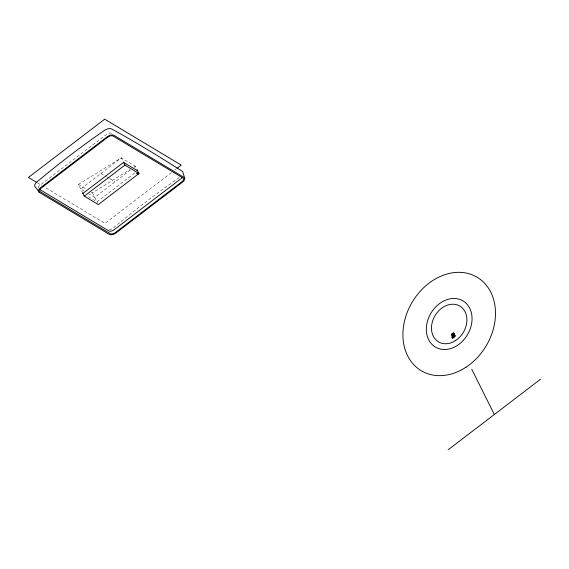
<?xml version="1.0" encoding="UTF-8"?>
<svg xmlns="http://www.w3.org/2000/svg" width="569" height="569" viewBox="0 0 569 569"><rect width="100%" height="100%" fill="white"/><g stroke="black" fill="none" stroke-linecap="round" stroke-linejoin="round"><path stroke-width="0.43" stroke-dasharray="2.85 2.13" d="M130.45 170.031L94.689 197.358L88.785 193.809M133.957 167.35L135.358 166.276L137.62 170.807M134.81 172.948L96.95 201.881L86.609 195.679M171.361 172.656L104.995 223.368L42.846 186.077M174.896 169.96L176.305 168.879M82.918 193.46L78.401 184.406L121.325 157.855L135.358 166.276L133.857 167.208M90.955 191.945L92.434 192.827L130.088 169.541M100.941 173.289L106.111 176.39M106.844 176.831L109.063 178.161M109.803 178.602L114.974 181.71M78.401 184.406L86.524 189.285M84.354 191.148L80.656 188.936L121.325 157.855L123.587 162.385M37.547 182.891L42.092 185.622M92.434 192.827L97.519 203.026M38.265 187.99A4.04 2.219 -26.5 0 1 39.908 185.309L106.467 134.455A4.04 2.219 -26.5 0 1 111.737 133.359M179.164 177.599A809.082 638.233 -59 0 0 113.587 227.806A6.053 3.322 -26.5 0 1 109.383 229.741"/><path stroke-width="0.85" d="M82.918 193.46L123.587 162.385L137.62 170.807M84.269 196.177L124.938 165.102L138.971 173.524L98.302 204.598L84.269 196.177L82.704 193.04M137.698 172.756L136.773 173.46L138.047 174.228M137.093 173.652L138.018 172.948M137.406 173.844L138.331 173.14M137.726 174.036L138.651 173.332M177.016 168.339L181.248 165.102L104.703 119.17L28.45 177.436L36.786 182.436M451.715 334.792L453.792 333.199M451.964 335.297L454.041 333.704M452.213 335.795L454.297 334.209M454.546 334.714L451.772 336.834L452.526 338.342L455.3 336.222L453.543 332.701L451.459 334.288L453.216 337.808M452.021 337.332L454.795 335.212M452.27 337.837L455.044 335.717M448.116 449.83L540.55 379.203M137.236 173.111L138.509 173.872M39.702 189.441L108.793 230.907A4.04 2.219 -26.5 0 0 114.063 229.812L180.622 178.958A4.04 2.219 -26.5 0 0 181.931 177.549M39.289 192.358L109.305 234.378A5.135 2.817 -26.5 0 0 115.934 233.006L182.734 181.959A5.135 2.817 -26.5 0 0 183.951 177.343L113.935 135.322A5.135 2.817 -26.5 0 0 107.306 136.695L40.506 187.734A5.135 2.817 -26.5 0 0 39.289 192.358L35.612 187.315A6.053 3.322 -26.5 0 1 37.042 181.874A809.082 638.233 -59 0 1 104.056 130.671A6.053 3.322 -26.5 0 1 111.865 129.049A1447.579 399.886 52.6 0 1 182.03 171.155A6.053 3.322 -26.5 0 1 183.005 172.585L184.783 178.552M471.765 369.253L494.333 414.517M452.846 333.228L454.603 336.748M452.156 333.761L453.913 337.282M137.165 169.903L138.971 173.524M123.494 162.201L124.938 165.102M107.818 137.172L41.267 188.026A4.04 2.219 -26.5 0 0 40.299 191.703L110.144 233.617A4.04 2.219 -26.5 0 0 115.422 232.529L181.98 181.675A4.04 2.219 -26.5 0 0 182.948 177.997L113.096 136.076A4.04 2.219 -26.5 0 0 107.818 137.172M457.469 345.347A26.899 21.217 -59 0 0 463.507 301.214A26.899 21.217 -59 0 0 426.601 325.39A26.899 21.217 -59 0 0 457.469 345.347M465.954 367.24A54.468 42.967 -59 0 0 478.18 277.878A54.468 42.967 -59 0 0 403.449 326.826A54.468 42.967 -59 0 0 465.954 367.24M455.613 340.539A20.847 16.444 -59 0 0 460.285 306.335A20.847 16.444 -59 0 0 431.686 325.07A20.847 16.444 -59 0 0 455.613 340.539"/></g></svg>
